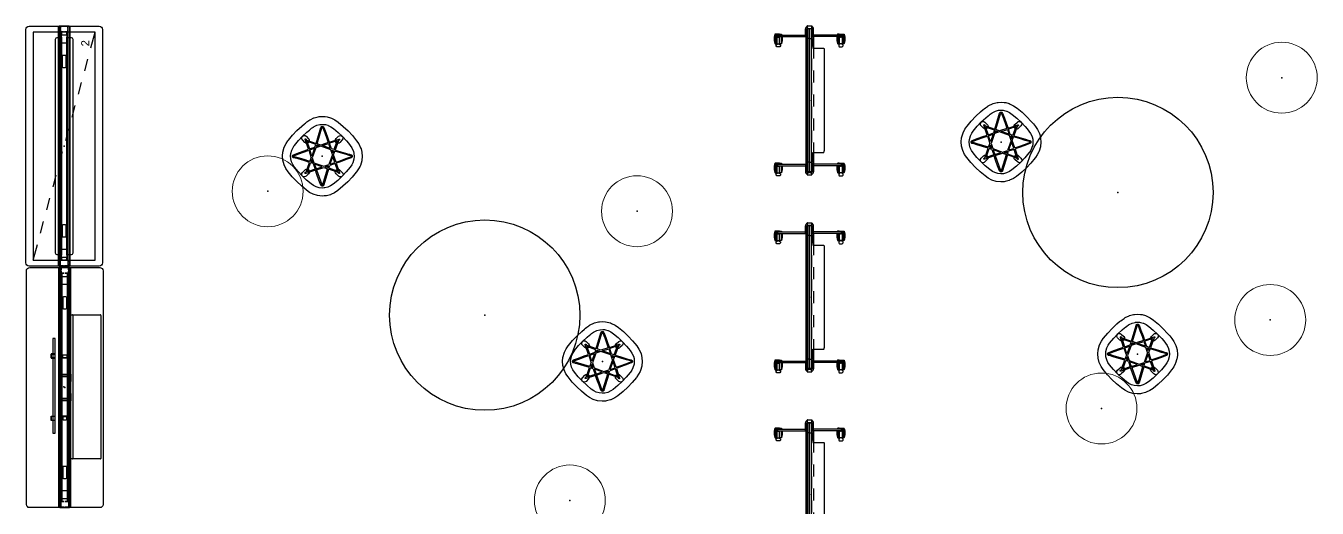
# Model space of a CAD drawing. Header units: inches. Extents: x 0 to 707, y 8 to 426.
# Drawn here: x 374.5 to 697.2, y 273.2 to 393.7 of the extents above; entities that cross this region are included whole.
import ezdxf

# ---------------------------------------------------------------- set-up
doc = ezdxf.new("R2010")
doc.units = ezdxf.units.IN
doc.header["$MEASUREMENT"] = 0
for name, color, linetype in [('PHWALL', 7, 'Continuous'), ('SEAT', 5, 'Continuous'), ('STORAGE', 7, 'Continuous'), ('TABLE', 6, 'Continuous'), ('TERRITORY', 5, 'Continuous'), ('TILE', 3, 'Continuous')]:
    doc.layers.add(name, color=color, linetype=linetype)
doc.styles.get("Standard").update_dxf_attribs({"font": 'arial.ttf'})

# ---------------------------------------------------------------- blocks, each defined once
blk = doc.blocks.new('PHZ100_75601_0P')
at = {"layer": 'PHWALL'}
for p, q in [((-30, 8.76), (-29.93, 9.1)), ((-30, -8.76), (-30, 8.76)), ((-29.93, 9.1), (-29.76, 9.34)), ((-29.76, 9.34), (-29.52, 9.5)), ((-29.52, 9.5), (-29.18, 9.58)), ((-29.18, 9.58), (29.18, 9.58)), ((29.18, 9.58), (29.49, 9.52)), ((29.49, 9.52), (29.76, 9.34)), ((29.76, 9.34), (29.95, 9.05)), ((29.95, 9.05), (30, 8.76)), ((30, 8.76), (30, -8.76)), ((30, 1.35), (-30, 1.35)), ((30, 1.29), (-30, 1.29)), ((-30, 1.23), (-30, -1.23)), ((-30, 0.83), (-29.98, 0.92)), ((-30, 0.16), (-30, 0.83)), ((-29.98, 0.92), (-29.92, 0.98)), ((-29.92, 0.98), (-29.83, 1)), ((-29.92, 0.81), (-29.9, 0.88)), ((-29.92, 0.16), (-29.92, 0.81)), ((-29.9, 0.88), (-29.88, 0.9)), ((-29.88, 0.9), (-29.82, 0.92)), ((-29.83, 1), (-29.36, 1)), ((-29.82, 0.92), (-29.36, 0.92)), ((-29.09, 1), (-28.67, 1)), ((-29.09, 0.92), (-28.67, 0.92)), ((-28.67, 1), (-28.67, 0.92)), ((-28.58, 0.98), (-28.67, 1)), ((-28.62, 0.9), (-28.67, 0.92)), ((-28.6, 0.88), (-28.62, 0.9)), ((-28.58, 0.82), (-28.6, 0.88)), ((-28.52, 0.92), (-28.58, 0.98)), ((-28.58, 0.16), (-28.58, 0.82)), ((-25.5, 0.73), (-28.58, 0.73)), ((-28.58, 0.67), (-25.5, 0.67)), ((-28.5, 0.83), (-28.52, 0.92)), ((-28.5, 0.16), (-28.5, 0.83)), ((-27.8, 0.43), (-27.74, 0.57)), ((-27.8, -0.43), (-27.8, 0.43)), ((-27.74, 0.57), (-27.6, 0.63)), ((-27.6, 0.63), (-25.94, 0.63)), ((-25.94, 0.63), (-25.81, 0.57)), ((-25.81, 0.57), (-25.75, 0.43)), ((-25.75, 0.43), (-25.75, -0.43)), ((-22.63, 0.44), (-22.69, 0.3)), ((-22.69, 0.3), (-22.69, -0.3)), ((-22.49, 0.5), (-22.63, 0.44)), ((-19.5, 0.73), (-22.5, 0.73)), ((-22.5, 0.67), (-19.5, 0.67)), ((-19.88, 0.5), (-22.49, 0.5)), ((-19.74, 0.44), (-19.88, 0.5)), ((-19.69, 0.3), (-19.74, 0.44)), ((-19.69, -0.3), (-19.69, 0.3)), ((-13.5, 0.73), (-16.5, 0.73)), ((-16.5, 0.67), (-13.5, 0.67)), ((-7.5, 0.73), (-10.5, 0.73)), ((-10.5, 0.67), (-7.5, 0.67)), ((-1.5, 0.73), (-4.5, 0.73)), ((-4.5, 0.67), (-1.5, 0.67)), ((4.5, 0.73), (1.5, 0.73)), ((1.5, 0.67), (4.5, 0.67)), ((10.5, 0.73), (7.5, 0.73)), ((7.5, 0.67), (10.5, 0.67)), ((16.5, 0.73), (13.5, 0.73)), ((13.5, 0.67), (16.5, 0.67)), ((22.5, 0.73), (19.5, 0.73)), ((19.5, 0.67), (22.5, 0.67)), ((19.74, 0.44), (19.69, 0.3)), ((19.69, 0.3), (19.69, -0.3)), ((19.88, 0.5), (19.74, 0.44)), ((22.49, 0.5), (19.88, 0.5)), ((22.63, 0.44), (22.49, 0.5)), ((22.69, 0.3), (22.63, 0.44)), ((22.69, -0.3), (22.69, 0.3)), ((28.58, 0.73), (25.5, 0.73)), ((25.5, 0.67), (28.58, 0.67)), ((25.75, 0.43), (25.81, 0.57)), ((25.75, -0.43), (25.75, 0.43)), ((25.81, 0.57), (25.94, 0.63)), ((25.94, 0.63), (27.6, 0.63)), ((27.6, 0.63), (27.74, 0.57)), ((27.74, 0.57), (27.8, 0.43)), ((27.8, 0.43), (27.8, -0.43)), ((28.5, 0.83), (28.52, 0.92)), ((28.5, 0.16), (28.5, 0.83)), ((28.52, 0.92), (28.58, 0.98)), ((28.58, 0.98), (28.67, 1)), ((28.58, 0.82), (28.6, 0.88)), ((28.58, 0.16), (28.58, 0.82)), ((28.6, 0.88), (28.62, 0.9)), ((28.62, 0.9), (28.67, 0.92)), ((28.67, 1), (28.67, 0.92)), ((29.13, 1), (28.67, 1)), ((29.13, 0.92), (28.67, 0.92)), ((29.83, 1), (29.4, 1)), ((29.82, 0.92), (29.4, 0.92)), ((29.88, 0.9), (29.82, 0.92)), ((29.92, 0.98), (29.83, 1)), ((29.9, 0.88), (29.88, 0.9)), ((29.92, 0.81), (29.9, 0.88)), ((29.98, 0.92), (29.92, 0.98)), ((29.92, 0.16), (29.92, 0.81)), ((30, 0.83), (29.98, 0.92)), ((30, 0.16), (30, 1.23)), ((30, -0.83), (30, 0.83)), ((-30, -0.83), (-30, -0.12)), ((-29.98, -0.92), (-30, -0.83)), ((30, -1.29), (-30, -1.29)), ((30, -1.35), (-30, -1.35)), ((-29.92, -0.98), (-29.98, -0.92)), ((-29.92, -0.81), (-29.92, -0.12)), ((-29.9, -0.88), (-29.92, -0.81)), ((-29.83, -1), (-29.92, -0.98)), ((-29.88, -0.9), (-29.9, -0.88)), ((-29.82, -0.92), (-29.88, -0.9)), ((-29.36, -1), (-29.83, -1)), ((-29.36, -0.92), (-29.82, -0.92)), ((-28.67, -0.92), (-29.09, -0.92)), ((-28.67, -1), (-29.09, -1)), ((-28.67, -0.92), (-28.62, -0.9)), ((-28.67, -0.92), (-28.67, -1)), ((-28.67, -1), (-28.58, -0.98)), ((-28.62, -0.9), (-28.6, -0.88)), ((-28.6, -0.88), (-28.58, -0.82)), ((-28.58, -0.82), (-28.58, -0.12)), ((-25.5, -0.67), (-28.58, -0.67)), ((-28.58, -0.73), (-25.5, -0.73)), ((-28.58, -0.98), (-28.52, -0.92)), ((-28.52, -0.92), (-28.5, -0.83)), ((-28.5, -0.83), (-28.5, -0.12)), ((-27.74, -0.57), (-27.8, -0.43)), ((-27.6, -0.63), (-27.74, -0.57)), ((-25.94, -0.63), (-27.6, -0.63)), ((-25.81, -0.57), (-25.94, -0.63)), ((-25.75, -0.43), (-25.81, -0.57)), ((-22.69, -0.3), (-22.63, -0.44)), ((-22.63, -0.44), (-22.49, -0.5)), ((-19.5, -0.67), (-22.5, -0.67)), ((-22.5, -0.73), (-19.5, -0.73)), ((-22.49, -0.5), (-19.88, -0.5)), ((-19.88, -0.5), (-19.74, -0.44)), ((-19.74, -0.44), (-19.69, -0.3)), ((-13.5, -0.67), (-16.5, -0.67)), ((-16.5, -0.73), (-13.5, -0.73)), ((-7.5, -0.67), (-10.5, -0.67)), ((-10.5, -0.73), (-7.5, -0.73)), ((-1.5, -0.67), (-4.5, -0.67)), ((-4.5, -0.73), (-1.5, -0.73)), ((4.5, -0.67), (1.5, -0.67)), ((1.5, -0.73), (4.5, -0.73)), ((10.5, -0.67), (7.5, -0.67)), ((7.5, -0.73), (10.5, -0.73)), ((16.5, -0.67), (13.5, -0.67)), ((13.5, -0.73), (16.5, -0.73)), ((22.5, -0.67), (19.5, -0.67)), ((19.5, -0.73), (22.5, -0.73)), ((19.69, -0.3), (19.74, -0.44)), ((19.74, -0.44), (19.88, -0.5)), ((19.88, -0.5), (22.49, -0.5)), ((22.49, -0.5), (22.63, -0.44)), ((22.63, -0.44), (22.69, -0.3)), ((28.58, -0.67), (25.5, -0.67)), ((25.5, -0.73), (28.58, -0.73)), ((25.81, -0.57), (25.75, -0.43)), ((25.94, -0.63), (25.81, -0.57)), ((27.6, -0.63), (25.94, -0.63)), ((27.74, -0.57), (27.6, -0.63)), ((27.8, -0.43), (27.74, -0.57)), ((28.5, -0.83), (28.5, -0.12)), ((28.52, -0.92), (28.5, -0.83)), ((28.58, -0.98), (28.52, -0.92)), ((28.58, -0.82), (28.58, -0.12)), ((28.6, -0.88), (28.58, -0.82)), ((28.67, -1), (28.58, -0.98)), ((28.62, -0.9), (28.6, -0.88)), ((28.67, -0.92), (28.62, -0.9)), ((28.67, -0.92), (28.67, -1)), ((28.67, -0.92), (29.13, -0.92)), ((28.67, -1), (29.13, -1)), ((29.4, -0.92), (29.82, -0.92)), ((29.4, -1), (29.83, -1)), ((29.82, -0.92), (29.88, -0.9)), ((29.83, -1), (29.92, -0.98)), ((29.88, -0.9), (29.9, -0.88)), ((29.9, -0.88), (29.92, -0.81)), ((29.92, -0.81), (29.92, -0.12)), ((29.92, -0.98), (29.98, -0.92)), ((29.98, -0.92), (30, -0.83)), ((30, -1.23), (30, -0.12)), ((-29.93, -9.1), (-30, -8.76)), ((-29.76, -9.34), (-29.93, -9.1)), ((-29.52, -9.5), (-29.76, -9.34)), ((-29.18, -9.58), (-29.52, -9.5)), ((29.18, -9.58), (-29.18, -9.58)), ((29.49, -9.52), (29.18, -9.58)), ((29.76, -9.34), (29.49, -9.52)), ((29.95, -9.05), (29.76, -9.34)), ((30, -8.76), (29.95, -9.05))]:
    blk.add_line(p, q, dxfattribs=at)
blk.add_point((0, 0), dxfattribs=at)
blk = doc.blocks.new('PHZ130_3560R_0P')
at = {"layer": 'TILE'}
for p, q in [((-29.97, -1.44), (-29.97, -1)), ((-29.97, -1), (29.97, -1)), ((29.97, -1.44), (-29.97, -1.44)), ((-28.45, -0.83), (-28.46, -0.86)), ((-28.46, -0.86), (-28.46, -0.92)), ((-28.46, -0.92), (-28.3, -0.92)), ((-28.36, -0.74), (-28.45, -0.83)), ((-28.34, -0.71), (-28.36, -0.74)), ((-27.67, -0.61), (-28.34, -0.61)), ((-28.34, -0.61), (-28.34, -0.71)), ((-28.3, -0.92), (-28.27, -0.97)), ((-28.27, -0.97), (-28.27, -1)), ((-27.67, -0.78), (-27.67, -0.61)), ((-27.64, -0.82), (-27.67, -0.78)), ((-27.32, -0.82), (-27.64, -0.82)), ((-27.28, -0.78), (-27.32, -0.82)), ((27.28, -0.61), (-27.28, -0.61)), ((-27.28, -0.61), (-27.28, -0.78)), ((27.28, -0.78), (27.28, -0.61)), ((27.32, -0.82), (27.28, -0.78)), ((27.64, -0.82), (27.32, -0.82)), ((27.68, -0.78), (27.64, -0.82)), ((28.34, -0.61), (27.68, -0.61)), ((27.68, -0.61), (27.68, -0.78)), ((28.27, -0.97), (28.3, -0.92)), ((28.27, -1), (28.27, -0.97)), ((28.3, -0.92), (28.46, -0.92)), ((28.34, -0.71), (28.34, -0.61)), ((28.36, -0.74), (28.34, -0.71)), ((28.45, -0.83), (28.36, -0.74)), ((28.46, -0.86), (28.45, -0.83)), ((28.46, -0.92), (28.46, -0.86)), ((29.97, -1), (29.97, -1.44))]:
    blk.add_line(p, q, dxfattribs=at)
blk.add_point((0, 0), dxfattribs=at)
blk = doc.blocks.new('PHZ140_3560RN_0P')
at = {"layer": 'TILE'}
for p, q in [((-29.97, -1.44), (-29.97, -1)), ((-29.97, -1), (29.97, -1)), ((29.97, -1.44), (-29.97, -1.44)), ((-28.45, -0.83), (-28.46, -0.86)), ((-28.46, -0.86), (-28.46, -0.92)), ((-28.46, -0.92), (-28.3, -0.92)), ((-28.36, -0.74), (-28.45, -0.83)), ((-28.34, -0.71), (-28.36, -0.74)), ((-27.67, -0.61), (-28.34, -0.61)), ((-28.34, -0.61), (-28.34, -0.71)), ((-28.3, -0.92), (-28.27, -0.97)), ((-28.27, -0.97), (-28.27, -1)), ((-27.67, -0.78), (-27.67, -0.61)), ((-27.64, -0.82), (-27.67, -0.78)), ((-27.32, -0.82), (-27.64, -0.82)), ((-27.28, -0.78), (-27.32, -0.82)), ((27.28, -0.61), (-27.28, -0.61)), ((-27.28, -0.61), (-27.28, -0.78)), ((27.28, -0.78), (27.28, -0.61)), ((27.32, -0.82), (27.28, -0.78)), ((27.64, -0.82), (27.32, -0.82)), ((27.68, -0.78), (27.64, -0.82)), ((28.34, -0.61), (27.68, -0.61)), ((27.68, -0.61), (27.68, -0.78)), ((28.27, -0.97), (28.3, -0.92)), ((28.27, -1), (28.27, -0.97)), ((28.3, -0.92), (28.46, -0.92)), ((28.34, -0.71), (28.34, -0.61)), ((28.36, -0.74), (28.34, -0.71)), ((28.45, -0.83), (28.36, -0.74)), ((28.46, -0.86), (28.45, -0.83)), ((28.46, -0.92), (28.46, -0.86)), ((29.97, -1), (29.97, -1.44))]:
    blk.add_line(p, q, dxfattribs=at)
blk.add_point((0, 0), dxfattribs=at)
blk = doc.blocks.new('PHZ100_75602_0P')
at = {"layer": 'PHWALL'}
for p, q in [((-30, 8.76), (-29.93, 9.1)), ((-30, -8.76), (-30, 8.76)), ((-29.93, 9.1), (-29.76, 9.34)), ((-29.76, 9.34), (-29.52, 9.5)), ((-29.52, 9.5), (-29.18, 9.58)), ((-29.18, 9.58), (29.18, 9.58)), ((29.18, 9.58), (29.49, 9.52)), ((29.49, 9.52), (29.76, 9.34)), ((29.76, 9.34), (29.95, 9.05)), ((29.95, 9.05), (30, 8.76)), ((30, 8.76), (30, -8.76)), ((30, 1.35), (-30, 1.35)), ((30, 1.29), (-30, 1.29)), ((-30, 1.23), (-30, -1.23)), ((-30, 0.83), (-29.98, 0.92)), ((-30, 0.16), (-30, 0.83)), ((-29.98, 0.92), (-29.92, 0.98)), ((-29.92, 0.98), (-29.83, 1)), ((-29.92, 0.81), (-29.9, 0.88)), ((-29.92, 0.16), (-29.92, 0.81)), ((-29.9, 0.88), (-29.88, 0.9)), ((-29.88, 0.9), (-29.82, 0.92)), ((-29.83, 1), (-29.36, 1)), ((-29.82, 0.92), (-29.36, 0.92)), ((-29.09, 1), (-28.67, 1)), ((-29.09, 0.92), (-28.67, 0.92)), ((-28.67, 1), (-28.67, 0.92)), ((-28.58, 0.98), (-28.67, 1)), ((-28.62, 0.9), (-28.67, 0.92)), ((-28.6, 0.88), (-28.62, 0.9)), ((-28.58, 0.82), (-28.6, 0.88)), ((-28.52, 0.92), (-28.58, 0.98)), ((-28.58, 0.16), (-28.58, 0.82)), ((-25.5, 0.73), (-28.58, 0.73)), ((-28.58, 0.67), (-25.5, 0.67)), ((-28.5, 0.83), (-28.52, 0.92)), ((-28.5, 0.16), (-28.5, 0.83)), ((-27.8, 0.43), (-27.74, 0.57)), ((-27.8, -0.43), (-27.8, 0.43)), ((-27.74, 0.57), (-27.6, 0.63)), ((-27.6, 0.63), (-25.94, 0.63)), ((-26.97, 2.12), (-27.09, 1.85)), ((-27.09, 1.85), (-27.09, 1.13)), ((-27.09, 1.07), (-27.09, 0.73)), ((-26.69, 2.24), (-26.97, 2.12)), ((26.69, 2.24), (-26.69, 2.24)), ((-25.94, 0.63), (-25.81, 0.57)), ((-25.81, 0.57), (-25.75, 0.43)), ((-25.75, 0.43), (-25.75, -0.43)), ((-22.63, 0.44), (-22.69, 0.3)), ((-22.69, 0.3), (-22.69, -0.3)), ((-22.49, 0.5), (-22.63, 0.44)), ((-19.5, 0.73), (-22.5, 0.73)), ((-22.5, 0.67), (-19.5, 0.67)), ((-19.88, 0.5), (-22.49, 0.5)), ((-19.74, 0.44), (-19.88, 0.5)), ((-19.69, 0.3), (-19.74, 0.44)), ((-19.69, -0.3), (-19.69, 0.3)), ((-13.5, 0.73), (-16.5, 0.73)), ((-16.5, 0.67), (-13.5, 0.67)), ((-7.5, 0.73), (-10.5, 0.73)), ((-10.5, 0.67), (-7.5, 0.67)), ((-1.5, 0.73), (-4.5, 0.73)), ((-4.5, 0.67), (-1.5, 0.67)), ((4.5, 0.73), (1.5, 0.73)), ((1.5, 0.67), (4.5, 0.67)), ((10.5, 0.73), (7.5, 0.73)), ((7.5, 0.67), (10.5, 0.67)), ((16.5, 0.73), (13.5, 0.73)), ((13.5, 0.67), (16.5, 0.67)), ((22.5, 0.73), (19.5, 0.73)), ((19.5, 0.67), (22.5, 0.67)), ((19.74, 0.44), (19.69, 0.3)), ((19.69, 0.3), (19.69, -0.3)), ((19.88, 0.5), (19.74, 0.44)), ((22.49, 0.5), (19.88, 0.5)), ((22.63, 0.44), (22.49, 0.5)), ((22.69, 0.3), (22.63, 0.44)), ((22.69, -0.3), (22.69, 0.3)), ((28.58, 0.73), (25.5, 0.73)), ((25.5, 0.67), (28.58, 0.67)), ((25.75, 0.43), (25.81, 0.57)), ((25.75, -0.43), (25.75, 0.43)), ((25.81, 0.57), (25.94, 0.63)), ((25.94, 0.63), (27.6, 0.63)), ((26.97, 2.12), (26.69, 2.24)), ((27.09, 1.85), (26.97, 2.12)), ((27.09, 1.13), (27.09, 1.85)), ((27.09, 0.73), (27.09, 1.07)), ((27.6, 0.63), (27.74, 0.57)), ((27.74, 0.57), (27.8, 0.43)), ((27.8, 0.43), (27.8, -0.43)), ((28.5, 0.83), (28.52, 0.92)), ((28.5, 0.16), (28.5, 0.83)), ((28.52, 0.92), (28.58, 0.98)), ((28.58, 0.98), (28.67, 1)), ((28.58, 0.82), (28.6, 0.88)), ((28.58, 0.16), (28.58, 0.82)), ((28.6, 0.88), (28.62, 0.9)), ((28.62, 0.9), (28.67, 0.92)), ((28.67, 1), (28.67, 0.92)), ((29.13, 1), (28.67, 1)), ((29.13, 0.92), (28.67, 0.92)), ((29.83, 1), (29.4, 1)), ((29.82, 0.92), (29.4, 0.92)), ((29.88, 0.9), (29.82, 0.92)), ((29.92, 0.98), (29.83, 1)), ((29.9, 0.88), (29.88, 0.9)), ((29.92, 0.81), (29.9, 0.88)), ((29.98, 0.92), (29.92, 0.98)), ((29.92, 0.16), (29.92, 0.81)), ((30, 0.83), (29.98, 0.92)), ((30, 0.16), (30, 1.23)), ((30, -0.83), (30, 0.83)), ((-30, -0.83), (-30, -0.12)), ((-29.98, -0.92), (-30, -0.83)), ((30, -1.29), (-30, -1.29)), ((30, -1.35), (-30, -1.35)), ((-29.92, -0.98), (-29.98, -0.92)), ((-29.92, -0.81), (-29.92, -0.12)), ((-29.9, -0.88), (-29.92, -0.81)), ((-29.83, -1), (-29.92, -0.98)), ((-29.88, -0.9), (-29.9, -0.88)), ((-29.82, -0.92), (-29.88, -0.9)), ((-29.36, -1), (-29.83, -1)), ((-29.36, -0.92), (-29.82, -0.92)), ((-28.67, -0.92), (-29.09, -0.92)), ((-28.67, -1), (-29.09, -1)), ((-28.67, -0.92), (-28.62, -0.9)), ((-28.67, -0.92), (-28.67, -1)), ((-28.67, -1), (-28.58, -0.98)), ((-28.62, -0.9), (-28.6, -0.88)), ((-28.6, -0.88), (-28.58, -0.82)), ((-28.58, -0.82), (-28.58, -0.12)), ((-25.5, -0.67), (-28.58, -0.67)), ((-28.58, -0.73), (-25.5, -0.73)), ((-28.58, -0.98), (-28.52, -0.92)), ((-28.52, -0.92), (-28.5, -0.83)), ((-28.5, -0.83), (-28.5, -0.12)), ((-27.74, -0.57), (-27.8, -0.43)), ((-27.6, -0.63), (-27.74, -0.57)), ((-25.94, -0.63), (-27.6, -0.63)), ((-27.09, -0.73), (-27.09, -1.07)), ((-27.09, -1.13), (-27.09, -1.85)), ((-27.09, -1.85), (-26.97, -2.12)), ((-26.97, -2.12), (-26.69, -2.24)), ((-26.69, -2.24), (26.69, -2.24)), ((-25.81, -0.57), (-25.94, -0.63)), ((-25.75, -0.43), (-25.81, -0.57)), ((-22.69, -0.3), (-22.63, -0.44)), ((-22.63, -0.44), (-22.49, -0.5)), ((-19.5, -0.67), (-22.5, -0.67)), ((-22.5, -0.73), (-19.5, -0.73)), ((-22.49, -0.5), (-19.88, -0.5)), ((-19.88, -0.5), (-19.74, -0.44)), ((-19.74, -0.44), (-19.69, -0.3)), ((-13.5, -0.67), (-16.5, -0.67)), ((-16.5, -0.73), (-13.5, -0.73)), ((-7.5, -0.67), (-10.5, -0.67)), ((-10.5, -0.73), (-7.5, -0.73)), ((-1.5, -0.67), (-4.5, -0.67)), ((-4.5, -0.73), (-1.5, -0.73)), ((4.5, -0.67), (1.5, -0.67)), ((1.5, -0.73), (4.5, -0.73)), ((10.5, -0.67), (7.5, -0.67)), ((7.5, -0.73), (10.5, -0.73)), ((16.5, -0.67), (13.5, -0.67)), ((13.5, -0.73), (16.5, -0.73)), ((22.5, -0.67), (19.5, -0.67)), ((19.5, -0.73), (22.5, -0.73)), ((19.69, -0.3), (19.74, -0.44)), ((19.74, -0.44), (19.88, -0.5)), ((19.88, -0.5), (22.49, -0.5)), ((22.49, -0.5), (22.63, -0.44)), ((22.63, -0.44), (22.69, -0.3)), ((28.58, -0.67), (25.5, -0.67)), ((25.5, -0.73), (28.58, -0.73)), ((25.81, -0.57), (25.75, -0.43)), ((25.94, -0.63), (25.81, -0.57)), ((27.6, -0.63), (25.94, -0.63)), ((26.69, -2.24), (26.97, -2.12)), ((26.97, -2.12), (27.09, -1.85)), ((27.09, -1.07), (27.09, -0.73)), ((27.09, -1.85), (27.09, -1.13)), ((27.74, -0.57), (27.6, -0.63)), ((27.8, -0.43), (27.74, -0.57)), ((28.5, -0.83), (28.5, -0.12)), ((28.52, -0.92), (28.5, -0.83)), ((28.58, -0.98), (28.52, -0.92)), ((28.58, -0.82), (28.58, -0.12)), ((28.6, -0.88), (28.58, -0.82)), ((28.67, -1), (28.58, -0.98)), ((28.62, -0.9), (28.6, -0.88)), ((28.67, -0.92), (28.62, -0.9)), ((28.67, -0.92), (28.67, -1)), ((28.67, -0.92), (29.13, -0.92)), ((28.67, -1), (29.13, -1)), ((29.4, -0.92), (29.82, -0.92)), ((29.4, -1), (29.83, -1)), ((29.82, -0.92), (29.88, -0.9)), ((29.83, -1), (29.92, -0.98)), ((29.88, -0.9), (29.9, -0.88)), ((29.9, -0.88), (29.92, -0.81)), ((29.92, -0.81), (29.92, -0.12)), ((29.92, -0.98), (29.98, -0.92)), ((29.98, -0.92), (30, -0.83)), ((30, -1.23), (30, -0.12)), ((-29.93, -9.1), (-30, -8.76)), ((-29.76, -9.34), (-29.93, -9.1)), ((-29.52, -9.5), (-29.76, -9.34)), ((-29.18, -9.58), (-29.52, -9.5)), ((29.18, -9.58), (-29.18, -9.58)), ((29.49, -9.52), (29.18, -9.58)), ((29.76, -9.34), (29.49, -9.52)), ((29.95, -9.05), (29.76, -9.34)), ((30, -8.76), (29.95, -9.05))]:
    blk.add_line(p, q, dxfattribs=at)
blk.add_point((0, 0), dxfattribs=at)
blk = doc.blocks.new('PHZ150_60L_0P')
at = {"layer": 'STORAGE'}
for p, q in [((28.46, 7.76), (-28.46, 7.76)), ((-28.46, 7.76), (-28.46, -7.76)), ((-28.46, 7.76), (-24.6, 6.7)), ((28.46, -7.76), (28.46, 7.76)), ((-21.71, 5.92), (-18.81, 5.13)), ((-15.92, 4.34), (-13.03, 3.55)), ((-10.13, 2.76), (-7.24, 1.97)), ((-4.34, 1.18), (-1.45, 0.39)), ((1.45, -0.39), (4.34, -1.18)), ((7.24, -1.97), (10.13, -2.76)), ((13.03, -3.55), (15.92, -4.34)), ((18.81, -5.13), (21.71, -5.92)), ((-28.46, -7.76), (28.46, -7.76)), ((24.6, -6.7), (28.46, -7.76))]:
    blk.add_line(p, q, dxfattribs=at)
blk.add_point((0, 0), dxfattribs=at)
blk.add_text('2', height=2, dxfattribs=at).set_placement((24.96, -6.26))
blk = doc.blocks.new('PHZ130_3560M_0P')
at = {"layer": 'TILE'}
for p, q in [((-29.97, -1.44), (-29.97, -1)), ((-29.97, -1), (29.97, -1)), ((29.97, -1.44), (-29.97, -1.44)), ((-28.45, -0.83), (-28.46, -0.86)), ((-28.46, -0.86), (-28.46, -0.92)), ((-28.46, -0.92), (-28.3, -0.92)), ((-28.36, -0.74), (-28.45, -0.83)), ((-28.34, -0.71), (-28.36, -0.74)), ((-27.67, -0.61), (-28.34, -0.61)), ((-28.34, -0.61), (-28.34, -0.71)), ((-28.3, -0.92), (-28.27, -0.97)), ((-28.27, -0.97), (-28.27, -1)), ((-27.67, -0.78), (-27.67, -0.61)), ((-27.64, -0.82), (-27.67, -0.78)), ((-27.32, -0.82), (-27.64, -0.82)), ((-27.28, -0.78), (-27.32, -0.82)), ((27.28, -0.61), (-27.28, -0.61)), ((-27.28, -0.61), (-27.28, -0.78)), ((27.28, -0.78), (27.28, -0.61)), ((27.32, -0.82), (27.28, -0.78)), ((27.64, -0.82), (27.32, -0.82)), ((27.68, -0.78), (27.64, -0.82)), ((28.34, -0.61), (27.68, -0.61)), ((27.68, -0.61), (27.68, -0.78)), ((28.27, -0.97), (28.3, -0.92)), ((28.27, -1), (28.27, -0.97)), ((28.3, -0.92), (28.46, -0.92)), ((28.34, -0.71), (28.34, -0.61)), ((28.36, -0.74), (28.34, -0.71)), ((28.45, -0.83), (28.36, -0.74)), ((28.46, -0.86), (28.45, -0.83)), ((28.46, -0.92), (28.46, -0.86)), ((29.97, -1), (29.97, -1.44))]:
    blk.add_line(p, q, dxfattribs=at)
blk.add_point((0, 0), dxfattribs=at)
blk = doc.blocks.new('PHZ170_1N_0P')
at = {"layer": 'PHWALL'}
for p, q in [((-8.22, 1.25), (-8.22, 1.37)), ((-8.22, 1.37), (-7.67, 1.37)), ((-7.66, 1.25), (-8.22, 1.25)), ((-8.22, 0.37), (-8.1, 0.49)), ((-8.22, -0.38), (-8.22, 0.37)), ((-8.1, 0.49), (-7.55, 0.49)), ((-7.67, 1.37), (-7.5, 1.3)), ((-7.59, 1.21), (-7.66, 1.25)), ((-7.55, 1.13), (-7.59, 1.21)), ((-7.55, 0.49), (-7.55, 1.13)), ((-7.5, 1.3), (-7.43, 1.13)), ((-7.43, 1.13), (-7.43, -1.14)), ((-7.43, -0.59), (-7.43, 0.6)), ((-7.43, 0.6), (-7.33, 0.6)), ((-7.33, 0.6), (-7.33, -0.59)), ((-3.35, 1.43), (-3.35, 1.54)), ((-3.35, 1.54), (-1.5, 1.54)), ((-1.5, 1.43), (-3.35, 1.43)), ((-3.25, 0.94), (-3.25, -0.95)), ((-1.5, 0.94), (-3.25, 0.94)), ((-3.15, 1.32), (-3.04, 1.43)), ((-3.15, -0.93), (-3.15, 1.32)), ((-3.04, 1.38), (-3.09, 1.32)), ((-3.09, 1.32), (-3.09, -0.93)), ((-2.76, 1.38), (-3.04, 1.38)), ((-2.76, -0.98), (-2.76, 1.38)), ((1.5, 1.54), (3.35, 1.54)), ((3.35, 1.43), (1.5, 1.43)), ((3.25, 0.94), (1.5, 0.94)), ((3.04, 1.38), (2.76, 1.38)), ((2.76, 1.38), (2.76, -0.98)), ((3.04, 1.44), (3.15, 1.32)), ((3.09, 1.32), (3.04, 1.38)), ((3.09, -0.93), (3.09, 1.32)), ((3.15, 1.32), (3.15, -0.93)), ((3.25, -0.95), (3.25, 0.94)), ((3.35, 1.54), (3.35, 1.43)), ((7.14, 0.6), (7.14, -0.59)), ((7.24, 0.6), (7.14, 0.6)), ((7.31, 1.3), (7.24, 1.13)), ((7.24, 1.13), (7.24, -1.14)), ((7.24, -0.59), (7.24, 0.6)), ((7.48, 1.37), (7.31, 1.3)), ((7.36, 1.13), (7.4, 1.21)), ((7.36, 0.49), (7.36, 1.13)), ((7.91, 0.49), (7.36, 0.49)), ((7.4, 1.21), (7.48, 1.25)), ((8.04, 1.37), (7.48, 1.37)), ((7.48, 1.25), (8.03, 1.25)), ((8.03, 0.37), (7.91, 0.49)), ((8.03, 1.25), (8.04, 1.37)), ((8.03, -0.38), (8.03, 0.37)), ((-12.27, -2.4), (-12.27, -2.99)), ((11.35, -2.4), (-12.27, -2.4)), ((-12.27, -2.99), (11.35, -2.99)), ((-8.4, -2.68), (-8.4, -3.43)), ((-8.32, -2.68), (-8.4, -2.68)), ((-8.32, -3.35), (-8.32, -2.68)), ((-8.16, -0.44), (-8.22, -0.38)), ((-8.22, -1.38), (-8.22, -1.26)), ((-8.22, -1.26), (-7.67, -1.26)), ((-7.66, -1.38), (-8.22, -1.38)), ((-8.1, -0.5), (-8.16, -0.44)), ((-7.55, -0.5), (-8.1, -0.5)), ((-7.67, -1.26), (-7.58, -1.23)), ((-7.5, -1.31), (-7.66, -1.38)), ((-7.58, -1.23), (-7.55, -1.14)), ((-7.55, -1.14), (-7.55, -0.5)), ((-7.43, -1.14), (-7.5, -1.31)), ((-7.33, -0.59), (-7.43, -0.59)), ((-7.33, -2.68), (-7.42, -2.68)), ((-7.42, -2.68), (-7.42, -3.35)), ((-7.33, -3.43), (-7.33, -2.68)), ((-3.25, -0.95), (-1.5, -0.95)), ((-3.09, -0.93), (-3.15, -0.93)), ((2.76, -0.98), (-2.76, -0.98)), ((1.5, -0.95), (3.25, -0.95)), ((3.15, -0.93), (3.09, -0.93)), ((7.14, -0.59), (7.24, -0.59)), ((7.14, -3.43), (7.14, -2.68)), ((7.14, -2.68), (7.23, -2.68)), ((7.23, -2.68), (7.23, -3.35)), ((7.24, -1.14), (7.31, -1.31)), ((7.31, -1.31), (7.48, -1.38)), ((7.36, -1.14), (7.36, -0.5)), ((7.36, -0.5), (7.91, -0.5)), ((7.39, -1.23), (7.36, -1.14)), ((7.48, -1.26), (7.39, -1.23)), ((8.03, -1.26), (7.48, -1.26)), ((7.48, -1.38), (8.03, -1.38)), ((7.91, -0.5), (7.97, -0.44)), ((7.97, -0.44), (8.03, -0.38)), ((8.03, -1.38), (8.03, -1.26)), ((8.14, -3.35), (8.14, -2.68)), ((8.14, -2.68), (8.22, -2.68)), ((8.22, -2.68), (8.22, -3.43)), ((11.35, -2.99), (11.35, -2.4)), ((-8.4, -3.43), (-7.33, -3.43)), ((-7.42, -3.35), (-8.32, -3.35)), ((8.22, -3.43), (7.14, -3.43)), ((7.23, -3.35), (8.14, -3.35))]:
    blk.add_line(p, q, dxfattribs=at)
blk.add_point((0, 0), dxfattribs=at)
blk = doc.blocks.new('ONOLAS32_0P')
at = {"layer": 'SEAT'}
blk.add_circle((0, 0), 23.78, dxfattribs=at)
at = {"layer": 'SEAT', "extrusion": (0, 0, -1)}
blk.add_point((0, 0), dxfattribs=at)
blk = doc.blocks.new('PHZ200_36_0P')
at = {"layer": 'TERRITORY'}
for p, q in [((-18.89, 8.15), (-18.68, 8.37)), ((-18.89, 7.51), (-18.89, 8.15)), ((-18.87, 7.42), (-18.89, 7.51)), ((-18.68, 7.29), (-18.87, 7.42)), ((-18.68, 8.37), (-18.44, 8.37)), ((-18.43, 7.29), (-18.68, 7.29)), ((-18.44, 8.37), (-18.23, 8.17)), ((-18.22, 7.47), (-18.43, 7.29)), ((-18.23, 8.17), (-18.23, 7.98)), ((-18.23, 7.98), (-18.13, 7.98)), ((-18.13, 7.66), (-18.22, 7.66)), ((-18.22, 7.66), (-18.22, 7.47)), ((-15.73, 8.17), (-18.12, 8.17)), ((-18.12, 8.17), (-18.12, 7.47)), ((-18.12, 7.47), (-16.33, 7.47)), ((-18.06, 8.66), (-18.11, 8.61)), ((-18.11, 8.61), (-18.11, 8.22)), ((-18.11, 8.61), (-15.73, 8.61)), ((-18.11, 8.22), (-15.73, 8.22)), ((-18.11, 7.04), (-18.11, 7.43)), ((-18.11, 7.43), (-16.33, 7.43)), ((-18.06, 6.99), (-18.11, 7.04)), ((-16.33, 7.03), (-18.11, 7.04)), ((-17.7, 8.76), (-18.06, 8.66)), ((-17.7, 6.89), (-18.06, 6.99)), ((-17.33, 8.81), (-17.7, 8.76)), ((-17.33, 6.84), (-17.7, 6.89)), ((-17.13, 8.83), (-17.33, 8.81)), ((-17.13, 6.82), (-17.33, 6.84)), ((-16.78, 8.83), (-17.13, 8.83)), ((-16.78, 6.82), (-17.13, 6.82)), ((-16.41, 8.8), (-16.78, 8.83)), ((-16.41, 6.85), (-16.78, 6.82)), ((-16.07, 8.74), (-16.41, 8.8)), ((-16.33, 6.86), (-16.41, 6.85)), ((-16.33, 7.83), (-16.33, 1.03)), ((-15.76, 8.66), (-16.07, 8.74)), ((-15.96, 7.83), (-15.96, 1.03)), ((-15.96, 7.47), (-15.73, 7.47)), ((-15.96, 7.43), (-15.73, 7.43)), ((-15.73, 7.03), (-15.96, 7.03)), ((-15.76, 6.99), (-15.96, 6.94)), ((-15.73, 8.61), (-15.76, 8.66)), ((-15.73, 7.03), (-15.76, 6.99)), ((-15.73, 8.22), (-15.73, 8.61)), ((-15.73, 7.47), (-15.73, 8.17)), ((-15.73, 7.43), (-15.73, 7.03)), ((13.38, 7.51), (13.39, 8.15)), ((13.41, 7.42), (13.38, 7.51)), ((13.39, 8.15), (13.59, 8.37)), ((13.59, 7.29), (13.41, 7.42)), ((13.59, 8.37), (13.83, 8.37)), ((13.84, 7.29), (13.59, 7.29)), ((13.83, 8.37), (14.05, 8.17)), ((14.06, 7.47), (13.84, 7.29)), ((14.05, 8.17), (14.05, 7.98)), ((14.05, 7.98), (14.15, 7.98)), ((14.15, 7.66), (14.06, 7.66)), ((14.06, 7.66), (14.06, 7.47)), ((16.55, 8.17), (14.15, 8.17)), ((14.15, 8.17), (14.15, 7.47)), ((14.15, 7.47), (15.94, 7.47)), ((14.22, 8.66), (14.17, 8.61)), ((14.17, 8.61), (14.17, 8.22)), ((14.17, 8.61), (16.54, 8.61)), ((14.17, 8.22), (16.55, 8.22)), ((14.17, 7.04), (14.17, 7.43)), ((14.17, 7.43), (15.94, 7.43)), ((14.22, 6.99), (14.17, 7.04)), ((15.94, 7.03), (14.17, 7.04)), ((14.57, 8.76), (14.22, 8.66)), ((14.57, 6.89), (14.22, 6.99)), ((14.94, 8.81), (14.57, 8.76)), ((14.94, 6.84), (14.57, 6.89)), ((15.14, 8.83), (14.94, 8.81)), ((15.14, 6.82), (14.94, 6.84)), ((15.5, 8.83), (15.14, 8.83)), ((15.5, 6.82), (15.14, 6.82)), ((15.86, 8.8), (15.5, 8.83)), ((15.86, 6.85), (15.5, 6.82)), ((16.2, 8.74), (15.86, 8.8)), ((15.94, 6.86), (15.86, 6.85)), ((15.94, 7.83), (15.94, 1)), ((16.52, 8.66), (16.2, 8.74)), ((16.32, 7.83), (16.32, 1.03)), ((16.32, 7.47), (16.55, 7.47)), ((16.32, 7.43), (16.55, 7.43)), ((16.54, 7.03), (16.32, 7.03)), ((16.52, 6.99), (16.32, 6.94)), ((16.54, 8.61), (16.52, 8.66)), ((16.54, 7.03), (16.52, 6.99)), ((16.55, 8.22), (16.54, 8.61)), ((16.55, 7.43), (16.54, 7.03)), ((16.55, 7.47), (16.55, 8.17)), ((-18.63, 0.55), (-18.62, 0.56)), ((-18.62, 0.55), (-18.63, 0.55)), ((-18.63, 0.55), (-18.63, 0.54)), ((-18.63, 0.54), (-18.63, 0.55)), ((-18.63, 0.54), (-18.63, -0.54)), ((-18.61, 0.56), (-18.62, 0.55)), ((-17.84, 0.41), (-18.61, 0.56)), ((-16.05, 1.03), (-17.89, 1.03)), ((-16.05, 0.66), (-17.85, 0.65)), ((-17.83, 0.48), (-17.84, 0.46)), ((-17.84, 0.46), (-17.84, 0.44)), ((-17.84, 0.41), (-17.84, 0.44)), ((-17.84, -0.44), (-17.84, 0.41)), ((-17.8, 0.5), (-17.83, 0.48)), ((-17.56, 0.55), (-17.8, 0.5)), ((-17.54, 0.56), (-17.56, 0.55)), ((-17.54, 0.65), (-17.54, 0.57)), ((-17.54, 0.57), (-17.54, 0.56)), ((-16.23, 0.66), (-16.23, 0.56)), ((-15.44, 0.56), (-16.23, 0.56)), ((15.89, 0.95), (-15.89, 0.95)), ((-15.44, 0.64), (-15.42, 0.67)), ((-15.44, 0.61), (-15.44, 0.64)), ((-15.44, 0), (-15.44, 0.61)), ((-15.44, 0.56), (-13.5, 0.56)), ((-15.44, 0), (-15.44, -0.72)), ((-15.42, 0.67), (-15.39, 0.68)), ((-15.39, 0.68), (-15.36, 0.69)), ((-15.36, 0.69), (15.36, 0.69)), ((-10.5, 0.56), (-7.5, 0.56)), ((-4.5, 0.56), (-1.5, 0.56)), ((1.5, 0.56), (4.5, 0.56)), ((7.5, 0.56), (10.5, 0.56)), ((13.5, 0.56), (15.44, 0.56)), ((15.39, 0.68), (15.36, 0.69)), ((15.42, 0.67), (15.39, 0.68)), ((15.44, 0.64), (15.42, 0.67)), ((15.44, 0.61), (15.44, 0.64)), ((15.44, 0), (15.44, 0.61)), ((16.23, 0.56), (15.44, 0.56)), ((15.44, 0), (15.44, -0.72)), ((16.05, 1.03), (17.89, 1.03)), ((16.05, 0.66), (17.85, 0.65)), ((16.23, 0.66), (16.23, 0.56)), ((17.54, 0.65), (17.54, 0.57)), ((17.54, 0.57), (17.54, 0.56)), ((17.54, 0.56), (17.56, 0.55)), ((17.56, 0.55), (17.8, 0.5)), ((17.8, 0.5), (17.83, 0.48)), ((17.83, 0.48), (17.84, 0.46)), ((17.84, 0.41), (18.61, 0.56)), ((17.84, 0.46), (17.84, 0.44)), ((17.84, 0.41), (17.84, 0.44)), ((17.84, -0.44), (17.84, 0.41)), ((18.61, 0.56), (18.62, 0.55)), ((18.63, 0.55), (18.62, 0.56)), ((18.62, 0.55), (18.63, 0.55)), ((18.63, 0.55), (18.63, 0.54)), ((18.63, 0.54), (18.63, 0.55)), ((18.63, 0.54), (18.63, -0.54)), ((-18.63, -0.54), (-18.63, -0.55)), ((-18.63, -0.55), (-18.62, -0.56)), ((-18.62, -0.56), (-17.84, -0.41)), ((-16.05, -1.03), (-17.89, -1.03)), ((-16.05, -0.66), (-17.85, -0.65)), ((-17.84, -0.46), (-17.84, -0.44)), ((-17.83, -0.48), (-17.84, -0.46)), ((-17.8, -0.5), (-17.83, -0.48)), ((-17.56, -0.55), (-17.8, -0.5)), ((-17.54, -0.56), (-17.56, -0.55)), ((-17.54, -0.57), (-17.54, -0.56)), ((-17.54, -0.65), (-17.54, -0.57)), ((-16.33, -7.83), (-16.33, -1.03)), ((-15.44, -0.56), (-16.23, -0.56)), ((-16.23, -0.66), (-16.23, -0.56)), ((-15.96, -7.83), (-15.96, -1.03)), ((-13.01, -0.95), (-15.89, -0.95)), ((-15.44, -0.56), (-13.5, -0.56)), ((-15.44, -0.72), (-15.44, -0.75)), ((-15.44, -0.75), (-15.42, -0.78)), ((-15.42, -0.78), (-15.39, -0.79)), ((-15.39, -0.79), (-15.36, -0.8)), ((-15.36, -0.8), (-13.01, -0.8)), ((-13.01, -0.8), (-13.01, -3.55)), ((-10.5, -0.95), (-13.01, -0.95)), ((-10.5, -0.56), (-7.5, -0.56)), ((-4.5, -0.95), (-7.5, -0.95)), ((-4.5, -0.56), (-1.5, -0.56)), ((1.5, -0.95), (-1.5, -0.95)), ((1.5, -0.56), (4.5, -0.56)), ((7.5, -0.95), (4.5, -0.95)), ((7.5, -0.56), (10.5, -0.56)), ((13.01, -0.95), (10.5, -0.95)), ((15.36, -0.8), (13.01, -0.8)), ((13.01, -0.8), (13.01, -3.55)), ((15.89, -0.95), (13.01, -0.95)), ((13.5, -0.56), (15.44, -0.56)), ((15.39, -0.79), (15.36, -0.8)), ((15.42, -0.78), (15.39, -0.79)), ((15.44, -0.75), (15.42, -0.78)), ((16.23, -0.56), (15.44, -0.56)), ((15.44, -0.72), (15.44, -0.75)), ((15.94, -7.83), (15.94, -1)), ((16.05, -0.66), (17.85, -0.65)), ((16.05, -1.03), (17.89, -1.03)), ((16.23, -0.66), (16.23, -0.56)), ((16.32, -7.83), (16.32, -1.03)), ((17.54, -0.56), (17.56, -0.55)), ((17.54, -0.57), (17.54, -0.56)), ((17.54, -0.65), (17.54, -0.57)), ((17.56, -0.55), (17.8, -0.5)), ((17.8, -0.5), (17.83, -0.48)), ((17.83, -0.48), (17.84, -0.46)), ((18.62, -0.56), (17.84, -0.41)), ((17.84, -0.46), (17.84, -0.44)), ((18.63, -0.55), (18.62, -0.56)), ((18.63, -0.54), (18.63, -0.55)), ((-13.01, -3.55), (-12.98, -3.59)), ((-12.98, -3.59), (-12.89, -3.63)), ((-12.89, -3.63), (-12.76, -3.65)), ((-12.76, -3.65), (-12.61, -3.66)), ((12.61, -3.66), (-12.61, -3.66)), ((12.76, -3.65), (12.61, -3.66)), ((12.89, -3.63), (12.76, -3.65)), ((12.98, -3.59), (12.89, -3.63)), ((13.01, -3.55), (12.98, -3.59)), ((-18.87, -7.42), (-18.89, -7.51)), ((-18.89, -7.51), (-18.89, -8.15)), ((-18.89, -8.15), (-18.68, -8.37)), ((-18.68, -7.29), (-18.87, -7.42)), ((-18.43, -7.29), (-18.68, -7.29)), ((-18.68, -8.37), (-18.44, -8.37)), ((-18.44, -8.37), (-18.23, -8.17)), ((-18.22, -7.47), (-18.43, -7.29)), ((-18.23, -8.17), (-18.23, -7.98)), ((-18.23, -7.98), (-18.13, -7.98)), ((-18.22, -7.66), (-18.22, -7.47)), ((-18.13, -7.66), (-18.22, -7.66)), ((-18.12, -8.17), (-18.12, -7.47)), ((-18.12, -7.47), (-16.33, -7.47)), ((-15.73, -8.17), (-18.12, -8.17)), ((-18.06, -6.99), (-18.11, -7.04)), ((-16.33, -7.03), (-18.11, -7.04)), ((-18.11, -7.04), (-18.11, -7.43)), ((-18.11, -7.43), (-16.33, -7.43)), ((-18.11, -8.61), (-18.11, -8.22)), ((-18.11, -8.22), (-15.73, -8.22)), ((-18.06, -8.66), (-18.11, -8.61)), ((-18.11, -8.61), (-15.73, -8.61)), ((-17.7, -6.89), (-18.06, -6.99)), ((-17.7, -8.76), (-18.06, -8.66)), ((-17.33, -6.84), (-17.7, -6.89)), ((-17.33, -8.81), (-17.7, -8.76)), ((-17.13, -6.82), (-17.33, -6.84)), ((-17.13, -8.83), (-17.33, -8.81)), ((-16.78, -6.82), (-17.13, -6.82)), ((-16.78, -8.83), (-17.13, -8.83)), ((-16.41, -6.85), (-16.78, -6.82)), ((-16.41, -8.8), (-16.78, -8.83)), ((-16.33, -6.86), (-16.41, -6.85)), ((-16.07, -8.74), (-16.41, -8.8)), ((-15.76, -8.66), (-16.07, -8.74)), ((-15.76, -6.99), (-15.96, -6.94)), ((-15.73, -7.03), (-15.96, -7.03)), ((-15.96, -7.43), (-15.73, -7.43)), ((-15.96, -7.47), (-15.73, -7.47)), ((-15.73, -7.03), (-15.76, -6.99)), ((-15.73, -8.61), (-15.76, -8.66)), ((-15.73, -7.43), (-15.73, -7.03)), ((-15.73, -7.47), (-15.73, -8.17)), ((-15.73, -8.22), (-15.73, -8.61)), ((13.41, -7.42), (13.38, -7.51)), ((13.38, -7.51), (13.39, -8.15)), ((13.39, -8.15), (13.59, -8.37)), ((13.59, -7.29), (13.41, -7.42)), ((13.84, -7.29), (13.59, -7.29)), ((13.59, -8.37), (13.83, -8.37)), ((13.83, -8.37), (14.05, -8.17)), ((14.06, -7.47), (13.84, -7.29)), ((14.05, -8.17), (14.05, -7.98)), ((14.05, -7.98), (14.15, -7.98)), ((14.06, -7.66), (14.06, -7.47)), ((14.15, -7.66), (14.06, -7.66)), ((14.15, -8.17), (14.15, -7.47)), ((14.15, -7.47), (15.94, -7.47)), ((16.55, -8.17), (14.15, -8.17)), ((14.22, -6.99), (14.17, -7.04)), ((15.94, -7.03), (14.17, -7.04)), ((14.17, -7.04), (14.17, -7.43)), ((14.17, -7.43), (15.94, -7.43)), ((14.17, -8.61), (14.17, -8.22)), ((14.17, -8.22), (16.55, -8.22)), ((14.22, -8.66), (14.17, -8.61)), ((14.17, -8.61), (16.54, -8.61)), ((14.57, -6.89), (14.22, -6.99)), ((14.57, -8.76), (14.22, -8.66)), ((14.94, -6.84), (14.57, -6.89)), ((14.94, -8.81), (14.57, -8.76)), ((15.14, -6.82), (14.94, -6.84)), ((15.14, -8.83), (14.94, -8.81)), ((15.5, -6.82), (15.14, -6.82)), ((15.5, -8.83), (15.14, -8.83)), ((15.86, -6.85), (15.5, -6.82)), ((15.86, -8.8), (15.5, -8.83)), ((15.94, -6.86), (15.86, -6.85)), ((16.2, -8.74), (15.86, -8.8)), ((16.52, -8.66), (16.2, -8.74)), ((16.52, -6.99), (16.32, -6.94)), ((16.54, -7.03), (16.32, -7.03)), ((16.32, -7.43), (16.55, -7.43)), ((16.32, -7.47), (16.55, -7.47)), ((16.54, -7.03), (16.52, -6.99)), ((16.54, -8.61), (16.52, -8.66)), ((16.55, -7.43), (16.54, -7.03)), ((16.55, -8.22), (16.54, -8.61)), ((16.55, -7.47), (16.55, -8.17))]:
    blk.add_line(p, q, dxfattribs=at)
for centre, radius, start, end in [((-16.14, 7.82), 0.33, 303.4531, 233.4832), ((-16.14, 7.83), 0.189, 359.9996, 180), ((16.14, 7.82), 0.33, 303.4531, 233.4832), ((16.13, 7.83), 0.189, 359.9996, 180), ((-17.83, 0.36), 0.674, 84.3377, 165.4187), ((-17.85, 0.38), 0.264, 90, 162.8229), ((-16.05, 0.84), 0.187, 270, 90), ((16.05, 0.84), 0.187, 90, 270), ((17.83, 0.36), 0.674, 14.5813, 95.6623), ((17.85, 0.38), 0.264, 17.1771, 90), ((-17.83, -0.36), 0.674, 194.5813, 275.6623), ((-17.85, -0.38), 0.264, 197.1771, 270), ((-16.05, -0.84), 0.187, 270, 90), ((16.05, -0.84), 0.187, 90, 270), ((17.83, -0.36), 0.674, 264.3377, 345.4187), ((17.85, -0.38), 0.264, 270, 342.8229), ((-16.14, -7.82), 0.33, 126.5168, 56.5469), ((-16.14, -7.83), 0.189, 180, 0.0004), ((16.14, -7.82), 0.33, 126.5168, 56.5469), ((16.13, -7.83), 0.189, 180, 0.0004)]:
    blk.add_arc(centre, radius, start, end, dxfattribs=at)
for p in [(-18.24, 0.68), (0, 0), (18.24, -0.69)]:
    blk.add_point(p, dxfattribs=at)
blk = doc.blocks.new('PHZ210_7036F_1P')
at = {"layer": 'TILE'}
for p, q in [((-17.98, 0.45), (-18, 0.41)), ((-18, 0.41), (-18, 0.08)), ((-18, 0.08), (-17.98, 0.04)), ((-17.94, 0.46), (-17.98, 0.45)), ((-17.98, 0.04), (-17.94, 0.03)), ((-17.92, 0.5), (-17.94, 0.46)), ((-17.94, 0.03), (-17.94, -0.03)), ((-17.94, 0.03), (17.94, 0.03)), ((17.92, 0.5), (-17.92, 0.5)), ((17.92, 0.5), (17.94, 0.46)), ((17.94, 0.46), (17.98, 0.45)), ((17.98, 0.04), (17.94, 0.03)), ((17.94, 0.03), (17.94, -0.03)), ((17.98, 0.45), (18, 0.41)), ((18, 0.08), (17.98, 0.04)), ((18, 0.41), (18, 0.08)), ((-17.98, -0.04), (-18, -0.08)), ((-18, -0.08), (-18, -0.41)), ((-18, -0.41), (-17.98, -0.45)), ((-17.94, -0.03), (-17.98, -0.04)), ((-17.98, -0.45), (-17.94, -0.46)), ((-17.94, -0.03), (17.94, -0.03)), ((-17.94, -0.46), (-17.92, -0.5)), ((-17.92, -0.5), (17.92, -0.5)), ((17.94, -0.46), (17.92, -0.5)), ((17.94, -0.03), (17.98, -0.04)), ((17.98, -0.45), (17.94, -0.46)), ((17.98, -0.04), (18, -0.08)), ((18, -0.41), (17.98, -0.45)), ((18, -0.08), (18, -0.41))]:
    blk.add_line(p, q, dxfattribs=at)
blk.add_point((0, 0), dxfattribs=at)
blk = doc.blocks.new('PHZ210_7036M_2P')
at = {"layer": 'TILE'}
for p, q in [((-18.01, -9.15), (-18, -2.13)), ((-18, -2.13), (-18, -1.62)), ((-17.88, -1.5), (17.88, -1.5)), ((17.88, -2.25), (-17.88, -2.25)), ((18, -2.13), (17.99, -9.15)), ((18, -1.62), (18, -2.13)), ((17.87, -9.27), (-17.89, -9.27))]:
    blk.add_line(p, q, dxfattribs=at)
for centre, start, end in [((-17.88, -1.62), 90, 180), ((-17.88, -2.13), 180, 270), ((17.88, -1.62), 0, 90), ((17.88, -2.13), 270, 0), ((-17.89, -9.15), 180, 270), ((17.87, -9.15), 270, 0)]:
    blk.add_arc(centre, 0.12, start, end, dxfattribs=at)
blk.add_point((0, 0), dxfattribs=at)
blk = doc.blocks.new('6dwph18_0p')
at = {"layer": 'SEAT', "linetype": 'Continuous', "lineweight": 0}
blk.add_circle((0, 0), 8.86, dxfattribs=at)
at = {"layer": 'SEAT'}
blk.add_point((0, 0), dxfattribs=at)
blk = doc.blocks.new('LMGG90_H_0P')
at = {"layer": 'TABLE'}
for p, q in [((-1.63, 2.94), (-3.87, 3.75)), ((-3.87, 3.75), (-3.24, 1.82)), ((-3.24, 1.82), (-1.84, 2.3)), ((-1.84, 2.3), (-1.63, 2.94))]:
    blk.add_line(p, q, dxfattribs=at)
for points in [[(-9.11, -3.08), (-9.57, -2.13), (-9.87, -1.01), (-9.95, 0.08), (-9.87, 1.01), (-9.5, 2.28), (-9.03, 3.19), (-8.58, 3.88), (-8.48, 3.99), (-7.44, 5.25), (-6.34, 6.42), (-5.16, 7.51), (-4.48, 8.1), (-4.21, 8.3), (-3.88, 8.57), (-3.37, 8.91), (-3.2, 9.03), (-3.14, 9.06), (-3.06, 9.11), (-2.12, 9.57), (-2, 9.61), (-1.01, 9.86), (-0.75, 9.9), (0.08, 9.95), (0.74, 9.9), (1.17, 9.84), (2.02, 9.61), (2.29, 9.5), (3.15, 9.07), (3.99, 8.49), (5.24, 7.44), (6.42, 6.33), (7.52, 5.16), (8.07, 4.52), (8.57, 3.88), (9.1, 3.09), (9.57, 2.12), (9.67, 1.86), (9.87, 1.01), (9.95, -0.08), (9.87, -1.01), (9.84, -1.17), (9.5, -2.28), (9.42, -2.48), (9.04, -3.19), (8.58, -3.88), (8.49, -3.99), (7.45, -5.25), (6.34, -6.42), (5.16, -7.52), (3.89, -8.58), (3.07, -9.12), (2.13, -9.57), (2.01, -9.62), (1.01, -9.87), (0.75, -9.91), (0.5, -9.91), (-0.08, -9.95), (-1.2, -9.83), (-2.28, -9.5), (-3.19, -9.04), (-3.99, -8.49), (-5.24, -7.44), (-6.41, -6.34), (-7.52, -5.16), (-8.57, -3.88), (-9.11, -3.08)], [(-3.2, -1.55), (-4.64, -1.11), (-6.07, -0.68), (-6.76, -0.48), (-7.17, -0.38), (-7.29, -0.33), (-7.36, -0.28), (-7.41, -0.21), (-7.45, -0.13), (-7.47, -0.03), (-7.47, 0.02), (-7.47, 0.07), (-7.44, 0.16), (-7.39, 0.25), (-7.33, 0.3), (-7.21, 0.37), (-5.96, 0.85), (-4.52, 1.38), (-3.49, 1.73), (-4.3, 4.17), (-4.3, 4.21), (-4.29, 4.27), (-4.27, 4.31), (-4.24, 4.33), (-4.21, 4.34), (-4.18, 4.34), (-4.14, 4.33), (-4.09, 4.3), (-4.05, 4.24), (-3.98, 4.04), (-3.98, 4.05), (-3.91, 4.05), (-1.55, 3.2), (-0.38, 7.17), (-0.33, 7.29), (-0.27, 7.36), (-0.21, 7.41), (-0.21, 7.41), (-0.12, 7.45), (-0.03, 7.47), (0.02, 7.47), (0.08, 7.47), (0.17, 7.44), (0.25, 7.39), (0.3, 7.34), (0.31, 7.32), (0.37, 7.22), (0.86, 5.96), (1.38, 4.52), (1.74, 3.49), (4.17, 4.3), (4.21, 4.3), (4.24, 4.3), (4.27, 4.29), (4.31, 4.27), (4.33, 4.25), (4.34, 4.21), (4.35, 4.18), (4.33, 4.14), (4.3, 4.09), (4.24, 4.05), (4.05, 3.98), (4.05, 3.98), (4.05, 3.91), (3.21, 1.55), (4.64, 1.11), (6.08, 0.68), (6.76, 0.48), (7.17, 0.38), (7.3, 0.33), (7.31, 0.32), (7.35, 0.28), (7.36, 0.27), (7.42, 0.21), (7.46, 0.13), (7.48, 0.03), (7.48, -0.02), (7.47, -0.07), (7.44, -0.17), (7.39, -0.25), (7.34, -0.3), (7.32, -0.31), (7.22, -0.37), (5.96, -0.85), (4.53, -1.38), (3.49, -1.74), (4.3, -4.17), (4.3, -4.21), (4.3, -4.24), (4.29, -4.27), (4.27, -4.31), (4.25, -4.33), (4.22, -4.34), (4.18, -4.35), (4.14, -4.33), (4.1, -4.3), (4.05, -4.24), (3.99, -4.05), (3.98, -4.05), (3.91, -4.05), (3.83, -4.02), (1.57, -3.21), (0.38, -7.17), (0.33, -7.3), (0.32, -7.31), (0.29, -7.35), (0.28, -7.36), (0.22, -7.41), (0.21, -7.42), (0.2, -7.42), (0.13, -7.45), (0.04, -7.47), (-0.02, -7.48), (-0.07, -7.47), (-0.16, -7.44), (-0.25, -7.39), (-0.3, -7.34), (-0.37, -7.22), (-0.85, -5.96), (-1.38, -4.53), (-1.74, -3.49), (-4.09, -4.28), (-4.17, -4.3), (-4.21, -4.3), (-4.23, -4.3), (-4.27, -4.29), (-4.31, -4.27), (-4.33, -4.25), (-4.34, -4.22), (-4.34, -4.18), (-4.33, -4.14), (-4.3, -4.1), (-4.28, -4.08), (-4.23, -4.05), (-4.04, -3.98), (-4.04, -3.9), (-3.97, -3.7), (-3.73, -3.02), (-3.2, -1.55)], [(-3.44, 3.44), (-3.66, 3.3), (-3.91, 3.25), (-4.16, 3.3), (-4.39, 3.45), (-4.98, 4.07), (-5.1, 4.25), (-5.16, 4.52), (-5.09, 4.83), (-4.91, 5.04), (-4.77, 5.12), (-4.61, 5.16), (-4.32, 5.14), (-4.07, 4.98), (-3.46, 4.37), (-3.3, 4.17), (-3.25, 4.02), (-3.25, 3.79), (-3.3, 3.66), (-3.44, 3.44)], [(2.95, 1.64), (3.75, 3.87), (1.82, 3.24)], [(2.3, 1.84), (1.82, 3.24)], [(3.45, 3.44), (3.31, 3.66), (3.26, 3.91), (3.3, 4.16), (3.45, 4.39), (4.07, 4.98), (4.25, 5.1), (4.52, 5.16), (4.83, 5.09), (5.05, 4.91), (5.12, 4.77), (5.17, 4.61), (5.14, 4.32), (4.98, 4.07), (4.37, 3.46), (4.17, 3.3), (4.02, 3.25), (3.8, 3.25), (3.66, 3.3), (3.45, 3.44)], [(-3.11, -1.29), (-4.56, -0.85), (-6, -0.42), (-6.69, -0.22), (-7.09, -0.12), (-7.16, -0.09), (-7.17, -0.08), (-7.18, -0.07), (-7.19, -0.04), (-7.2, 0), (-7.2, 0.01), (-7.2, 0.02), (-7.19, 0.05), (-7.17, 0.08), (-7.17, 0.08), (-7.1, 0.12), (-5.87, 0.6), (-4.43, 1.13), (-3.41, 1.48)], [(-3.41, 1.48), (-2.79, -0.39)], [(-0.38, 2.51), (-1.63, 2.09), (-2.51, -0.39), (-2.09, -1.63), (0.39, -2.51), (1.63, -2.1)], [(2.51, 0.39), (2.1, 1.63), (-0.38, 2.51)], [(2.51, 0.39), (1.63, -2.1)], [(2.95, 1.64), (2.3, 1.84)], [(2.8, 0.37), (3.13, 1.29)], [(3.43, -1.47), (2.8, 0.37)], [(3.43, -1.47), (4.44, -1.13), (5.87, -0.6), (7.1, -0.13), (7.17, -0.09), (7.18, -0.08), (7.19, -0.05), (7.21, -0.02), (7.21, -0.01), (7.21, 0), (7.2, 0.04), (7.18, 0.06), (7.17, 0.08), (7.16, 0.09), (7.09, 0.12), (6.69, 0.22), (6, 0.42), (4.57, 0.85), (3.13, 1.29)], [(-1.82, -3.24), (-3.74, -3.88), (-3.71, -3.79), (-3.47, -3.11), (-2.95, -1.63)], [(-3.11, -1.29), (-2.79, -0.39)], [(-2.3, -1.84), (-2.95, -1.63)], [(-2.3, -1.84), (-1.82, -3.24)], [(-1.47, -3.4), (0.38, -2.79), (1.32, -3.12)], [(-0.13, -7.09), (-0.09, -7.17), (-0.08, -7.18), (-0.05, -7.19), (-0.02, -7.21), (-0.01, -7.21), (0, -7.21), (0.04, -7.2), (0.07, -7.18), (0.08, -7.17), (0.09, -7.16), (0.13, -7.08), (1.32, -3.12)], [(1.61, -2.94), (3.88, -3.75), (3.25, -1.85)], [(1.61, -2.94), (1.84, -2.31)], [(3.25, -1.85), (1.84, -2.31)], [(1.95, -1.99), (2.65, -0.04)], [(1.95, -1.99), (3.16, -1.59)], [(3.16, -1.57), (2.65, -0.04)], [(-3.44, -3.44), (-3.3, -3.66), (-3.25, -3.91), (-3.3, -4.17), (-3.45, -4.39), (-4.07, -4.98), (-4.24, -5.1), (-4.52, -5.17), (-4.83, -5.09), (-5.04, -4.91), (-5.12, -4.77), (-5.16, -4.62), (-5.14, -4.32), (-4.98, -4.07), (-4.37, -3.46), (-4.17, -3.3), (-4.02, -3.25), (-3.79, -3.25), (-3.66, -3.3), (-3.44, -3.44)], [(-1.47, -3.4), (-0.13, -7.09)], [(3.44, -3.45), (3.66, -3.31), (3.91, -3.26), (4.17, -3.3), (4.39, -3.45), (4.98, -4.07), (5.1, -4.25), (5.17, -4.52), (5.09, -4.83), (4.91, -5.04), (4.77, -5.12), (4.62, -5.17), (4.32, -5.14), (4.07, -4.98), (3.46, -4.37), (3.3, -4.17), (3.25, -4.02), (3.25, -3.8), (3.3, -3.66), (3.44, -3.45)]]:
    blk.add_lwpolyline(points, dxfattribs=at)
for points in [[(-7.39, -2.09), (-7.7, -1.43), (-7.91, -0.68), (-7.96, 0.07), (-7.91, 0.64), (-7.65, 1.55), (-7.32, 2.19), (-7, 2.68), (-6.97, 2.71), (-5.96, 3.94), (-4.94, 5.01), (-3.83, 6.04), (-3.24, 6.55), (-2.99, 6.74), (-2.7, 6.98), (-2.24, 7.28), (-2.18, 7.33), (-2.16, 7.34), (-2.08, 7.39), (-1.37, 7.73), (-0.62, 7.92), (-0.55, 7.93), (0.07, 7.96), (0.52, 7.94), (0.76, 7.9), (1.39, 7.73), (1.47, 7.7), (2.13, 7.36), (2.79, 6.91), (3.93, 5.96), (5.02, 4.93), (6.05, 3.84), (6.54, 3.27), (6.97, 2.72), (7.38, 2.1), (7.74, 1.35), (7.77, 1.29), (7.91, 0.7), (7.96, -0.07), (7.91, -0.7), (7.63, -1.62), (7.63, -1.63), (7.34, -2.17), (6.99, -2.7), (6.96, -2.73), (5.96, -3.93), (4.94, -5.02), (3.86, -6.03), (2.71, -6.98), (2.08, -7.39), (1.38, -7.73), (0.62, -7.92), (0.61, -7.93), (0.42, -7.93), (-0.05, -7.96), (-0.81, -7.88), (-1.54, -7.66), (-2.17, -7.33), (-2.79, -6.91), (-3.93, -5.96), (-5.01, -4.94), (-6.03, -3.85), (-6.98, -2.7)], [(-0.38, 2.79), (-1.29, 3.11), (-0.12, 7.08), (-0.09, 7.16), (-0.05, 7.19), (0.01, 7.21), (0.05, 7.19), (0.09, 7.17), (0.13, 7.1), (0.6, 5.87), (1.13, 4.43), (1.48, 3.41)], [(-2.64, 0.03), (-3.15, 1.57), (-1.95, 1.98)], [(-0.79, 2.65), (-1.52, 2.41), (-1.47, 2.55), (-1.37, 2.85), (-1.37, 2.85)], [(1.99, 1.94), (0.02, 2.64), (1.57, 3.15)], [(2.65, 0.8), (2.41, 1.52), (2.86, 1.38)], [(-2.65, -0.8), (-2.86, -1.38), (-2.41, -1.53)], [(1.53, -2.41), (1.39, -2.87), (0.79, -2.65)]]:
    blk.add_lwpolyline(points, close=True, dxfattribs=at)
at = {"layer": 'TABLE', "elevation": 0}
blk.add_lwpolyline([(-1.99, -1.95), (-1.56, -3.15), (-0.02, -2.64), (-1.99, -1.95)], dxfattribs=at)
at = {"layer": 'TABLE'}
blk.add_point((0, 0), dxfattribs=at)

msp = doc.modelspace()

# ---------------------------------------------------------------- block references
for name, p, rotation in [('PHZ200_36_0P', (570.35, 375.11), 90), ('PHZ100_75602_0P', (384.09, 363.66), 90), ('PHZ150_60L_0P', (384.09, 363.66), 90), ('PHZ130_3560M_0P', (384.09, 363.66), 270), ('PHZ130_3560R_0P', (384.09, 363.66), 90), ('PHZ210_7036F_1P', (570.35, 375.11), 90), ('PHZ200_36_0P', (570.35, 325.9), 90), ('PHZ210_7036F_1P', (570.35, 325.9), 90), ('PHZ100_75601_0P', (384.23, 303.32), 90), ('PHZ130_3560R_0P', (384.23, 303.32), 270), ('PHZ140_3560RN_0P', (384.23, 303.32), 270), ('PHZ130_3560R_0P', (384.23, 303.32), 90), ('PHZ140_3560RN_0P', (384.23, 303.32), 90), ('PHZ210_7036M_2P', (384.02, 303.51), 90), ('PHZ170_1N_0P', (384.23, 303.32), 270), ('PHZ200_36_0P', (570.35, 276.61), 90), ('PHZ210_7036F_1P', (570.35, 276.61), 90)]:
    msp.add_blockref(name, p, dxfattribs=dict(rotation=rotation))
for name, p in [('6dwph18_0p', (688.35, 380.78)), ('LMGG90_H_0P', (618.21, 364.7)), ('ONOLAS32_0P', (647.42, 352.09)), ('LMGG90_H_0P', (448.6, 361.15)), ('6dwph18_0p', (434.95, 352.38)), ('6dwph18_0p', (527.24, 347.4)), ('ONOLAS32_0P', (489.19, 321.43)), ('6dwph18_0p', (685.47, 320.22)), ('LMGG90_H_0P', (518.59, 309.86)), ('LMGG90_H_0P', (652.32, 311.71)), ('6dwph18_0p', (643.32, 298.1)), ('6dwph18_0p', (510.45, 275.12))]:
    msp.add_blockref(name, p)

doc.saveas('drawing.dxf')
